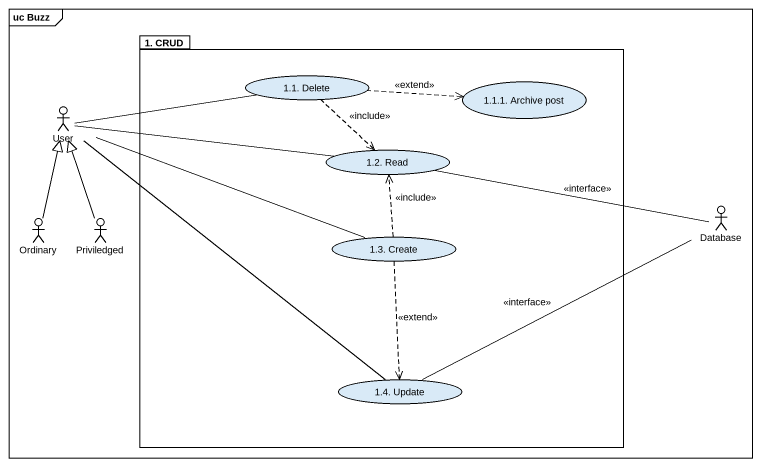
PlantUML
@startuml
mainframe uc Buzz
package "1. CRUD" as p1_CRUD {
  usecase "1.1. Delete" as u1_1_Delete
  usecase "1.1.1. Archive post" as u1_1_1_Archive_post
  usecase "1.2. Read" as u1_2_Read
  usecase "1.3. Create" as u1_3_Create
  usecase "1.4. Update" as u1_4_Update
}
actor User
actor Ordinary
actor Priviledged
actor "Database" as Database_
User -right- u1_1_Delete
User -right- u1_2_Read
User -right- u1_3_Create
User -- u1_4_Update
u1_1_Delete .right.> u1_1_1_Archive_post : <<extend>>
u1_1_Delete ..> u1_2_Read : <<include>>
u1_2_Read -right- Database_ : <<interface>>
Ordinary -up-|> User
Priviledged -up-|> User
Database_ -left- u1_4_Update : <<interface>>
u1_3_Create .up.> u1_2_Read : <<include>>
u1_3_Create ..> u1_4_Update : <<extend>>
@enduml
